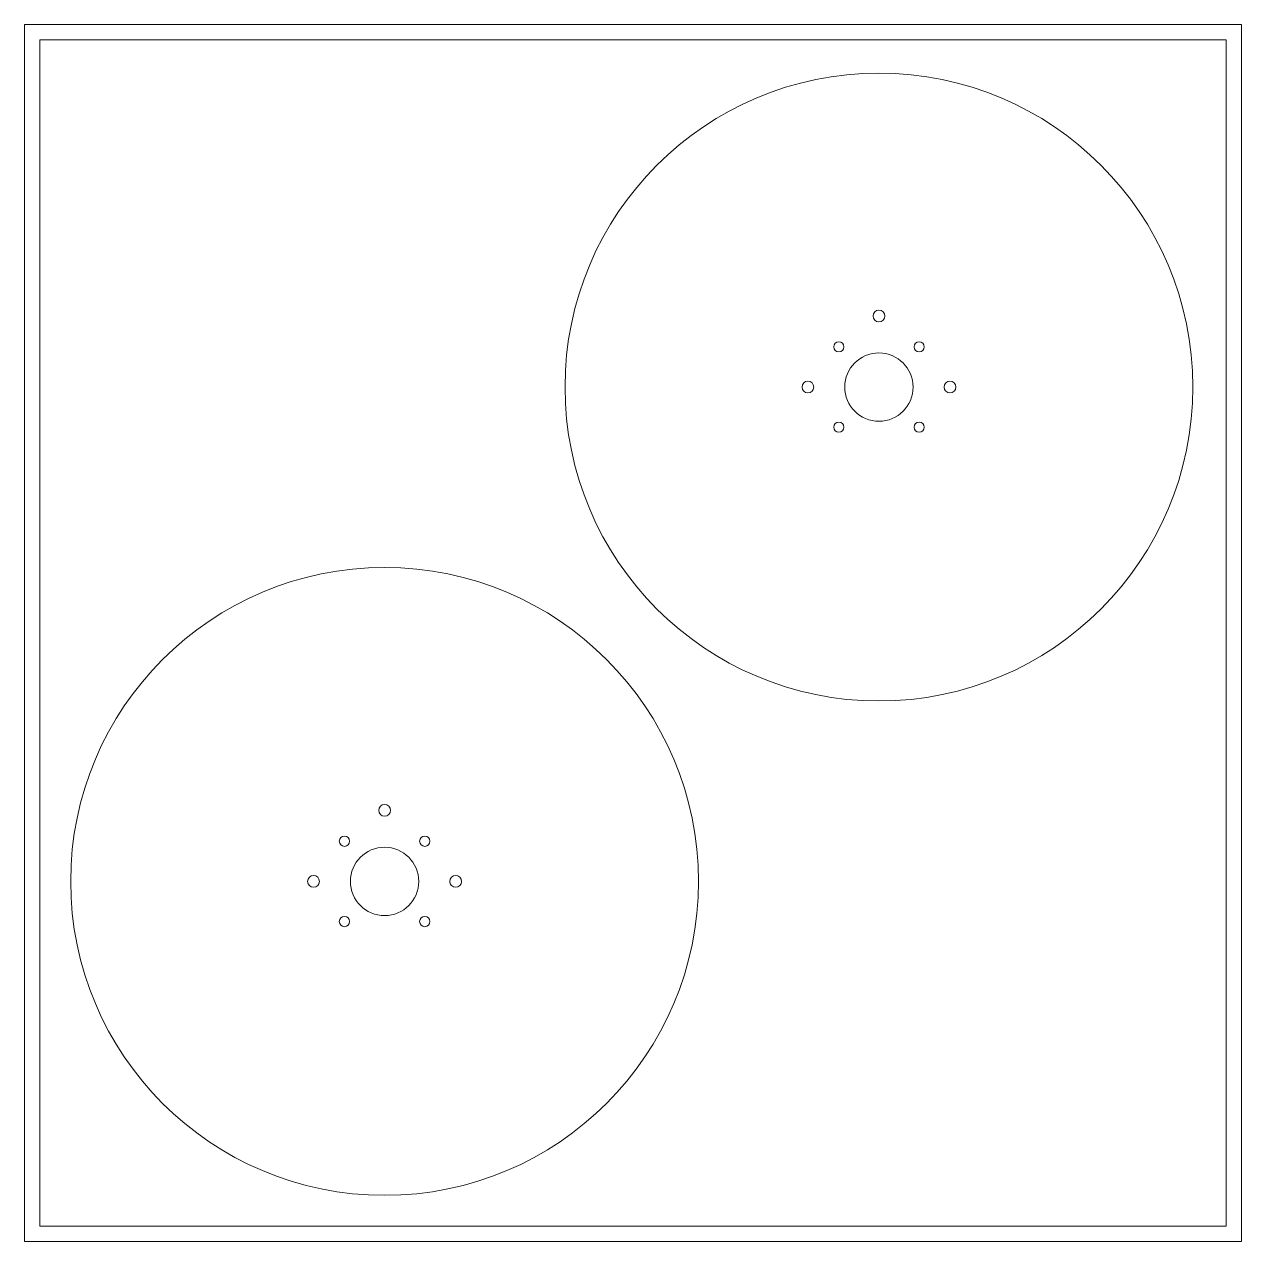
# Model space of a CAD drawing. Header units: millimetres. Extents: x -5 to 389, y -5 to 389.
import ezdxf

# ---------------------------------------------------------------- set-up
doc = ezdxf.new("R2010")
doc.units = ezdxf.units.MM
doc.header["$MEASUREMENT"] = 0
doc.layers.get('0').update_dxf_attribs({"color": 30, "lineweight": 0, "true_color": 0xf6921e})
doc.layers.add('Cutting lines', color=5, linetype='Continuous', lineweight=0)

msp = doc.modelspace()

# ---------------------------------------------------------------- linework, layer by layer
at = {"color": 30, "lineweight": 0, "true_color": 0xf6921e}
for points in [[(-5, -5), (389, -5), (389, 389), (-5, 389)], [(0, 0), (384, 0), (384, 384), (0, 384)]]:
    msp.add_lwpolyline(points, close=True, dxfattribs=at)
at = {"layer": 'Cutting lines', "linetype": 'Continuous'}
for centre, radius in [((271.6, 271.6), 101.6), ((271.6, 294.6), 1.9), ((258.6, 284.6), 1.65), ((284.6, 284.6), 1.65), ((271.6, 271.6), 11.05), ((248.6, 271.6), 1.9), ((294.6, 271.6), 1.9), ((258.6, 258.6), 1.65), ((284.6, 258.6), 1.65), ((111.6, 111.6), 101.6), ((111.6, 134.6), 1.9), ((98.6, 124.6), 1.65), ((124.6, 124.6), 1.65), ((111.6, 111.6), 11.05), ((88.6, 111.6), 1.9), ((134.6, 111.6), 1.9), ((98.6, 98.6), 1.65), ((124.6, 98.6), 1.65)]:
    msp.add_circle(centre, radius, dxfattribs=at)

doc.saveas('drawing.dxf')
